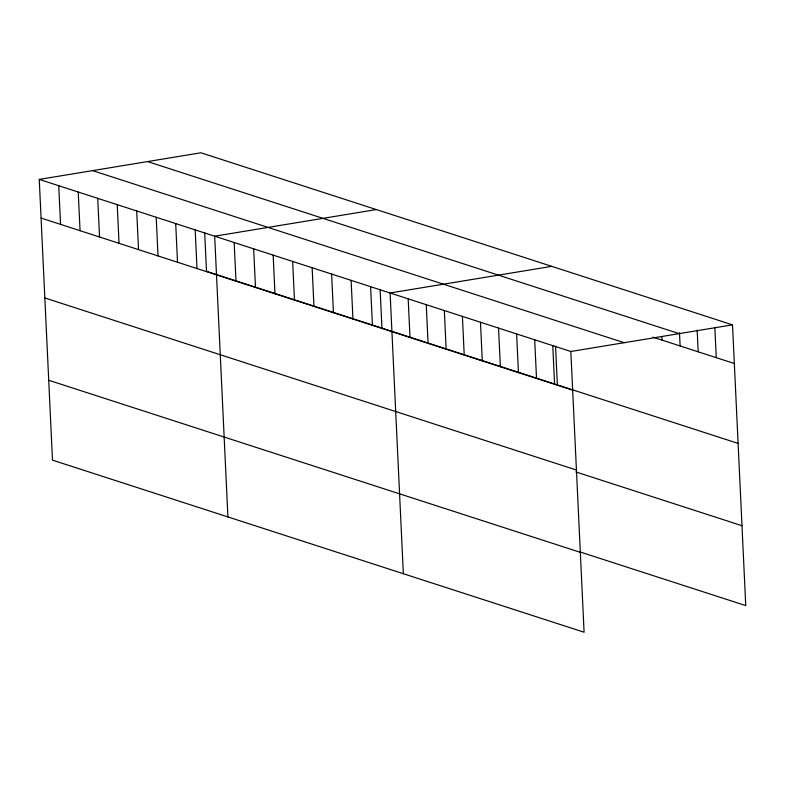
<?xml version="1.0" encoding="UTF-8"?>
<svg xmlns="http://www.w3.org/2000/svg" width="785" height="785" viewBox="0 0 785 785"><rect width="100%" height="100%" fill="white"/><g stroke="black" fill="none" stroke-linecap="round" stroke-linejoin="round"><path stroke-width="1.18" d="M39.25 179.412L570.842 351.494L584.089 632.219L52.487 460.147L39.25 179.412L200.911 152.781L732.513 324.853L745.75 605.588L579.693 551.835M376.339 209.566L214.678 236.197L227.915 516.932M551.767 266.351L390.106 292.982L403.343 573.717M570.842 351.494L732.513 324.853M147.57 161.563L679.162 333.645M653.002 337.187L734.338 363.524M92.601 170.62L624.193 342.702M738.106 443.407L206.504 271.325L204.679 232.595M41.075 218.073L572.667 390.155M44.843 297.957L576.435 470.038M575.925 471.952L741.982 525.705M48.719 380.264L580.321 552.336M714.831 327.463L716.263 357.666M697.159 330.073L698.189 351.817M679.486 332.673L680.114 345.969M661.863 336.49L662.04 340.121M555.535 346.165L557.36 384.895M552.768 345.635L554.593 384.297M534.693 339.787L536.518 378.448M516.618 333.939L518.443 372.6M498.544 328.091L500.369 366.752M480.479 322.233L482.294 360.894M462.404 316.384L464.22 355.046M444.33 310.536L446.145 349.197M426.255 304.688L428.07 343.349M408.18 298.83L409.996 337.491M380.107 289.38L381.932 328.11M370.608 286.672L372.433 325.333M351.121 280.363L352.946 319.024M331.623 274.053L333.448 312.715M312.136 267.744L313.961 306.405M292.648 261.434L294.463 300.096M273.151 255.125L274.976 293.786M253.663 248.816L255.488 287.477M234.165 242.506L235.991 281.167M195.18 229.887L197.006 268.548M175.693 223.578L177.518 262.239M156.205 217.268L158.02 255.93M136.708 210.959L138.533 249.62M117.22 204.649L119.045 243.311M97.723 198.34L99.548 237.001M78.235 192.031L80.06 230.692M58.738 185.721L60.563 224.382"/></g></svg>
